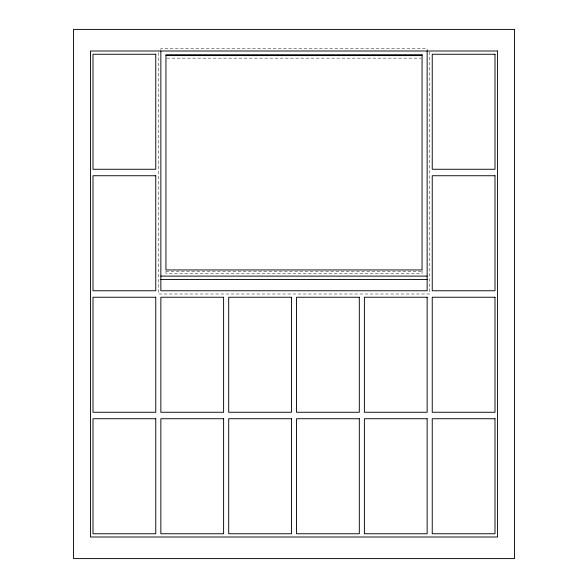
<?xml version="1.0" encoding="UTF-8"?>
<svg xmlns="http://www.w3.org/2000/svg" width="588" height="588" viewBox="0 0 588 588"><rect width="100%" height="100%" fill="white"/><g stroke="black" fill="none" stroke-linecap="round" stroke-linejoin="round"><path stroke-width="0.44" stroke-dasharray="2.94 2.21" d="M166.86 58.153L421.14 58.153M165.941 271.656L422.059 271.656M429.696 51.913L429.696 294L158.304 294L158.304 51.913M427.145 52.001L427.145 48.591L160.855 48.591L160.855 50.296M422.059 270.803L422.059 273.354L165.941 273.354L165.941 270.803"/><path stroke-width="0.88" d="M165.941 55.595L422.059 55.595M160.855 276.095L427.145 276.095M160.855 279.506L427.145 279.506M427.145 51.002L427.145 290.759L160.855 290.759L160.855 51.002M514.5 29.4L73.5 29.4L73.5 558.6L514.5 558.6L514.5 29.4M497.536 51.002L90.464 51.002L90.464 536.998L497.536 536.998L497.536 51.002M155.761 54.243L93.007 54.243L93.007 169.263L155.761 169.263L155.761 54.243M494.993 54.243L432.239 54.243L432.239 169.263L494.993 169.263L494.993 54.243M422.059 54.743L165.941 54.743L165.941 269.951L422.059 269.951L422.059 54.743M155.761 175.738L93.007 175.738L93.007 290.759L155.761 290.759L155.761 175.738M494.993 175.738L432.239 175.738L432.239 290.759L494.993 290.759L494.993 175.738M155.761 297.241L93.007 297.241L93.007 412.261L155.761 412.261L155.761 297.241M223.609 297.241L160.855 297.241L160.855 412.261L223.609 412.261L223.609 297.241M291.457 297.241L228.695 297.241L228.695 412.261L291.457 412.261L291.457 297.241M359.305 297.241L296.543 297.241L296.543 412.261L359.305 412.261L359.305 297.241M427.145 297.241L364.391 297.241L364.391 412.261L427.145 412.261L427.145 297.241M494.993 297.241L432.239 297.241L432.239 412.261L494.993 412.261L494.993 297.241M155.761 418.737L93.007 418.737L93.007 533.757L155.761 533.757L155.761 418.737M223.609 418.737L160.855 418.737L160.855 533.757L223.609 533.757L223.609 418.737M291.457 418.737L228.695 418.737L228.695 533.757L291.457 533.757L291.457 418.737M359.305 418.737L296.543 418.737L296.543 533.757L359.305 533.757L359.305 418.737M427.145 418.737L364.391 418.737L364.391 533.757L427.145 533.757L427.145 418.737M494.993 418.737L432.239 418.737L432.239 533.757L494.993 533.757L494.993 418.737"/></g></svg>
